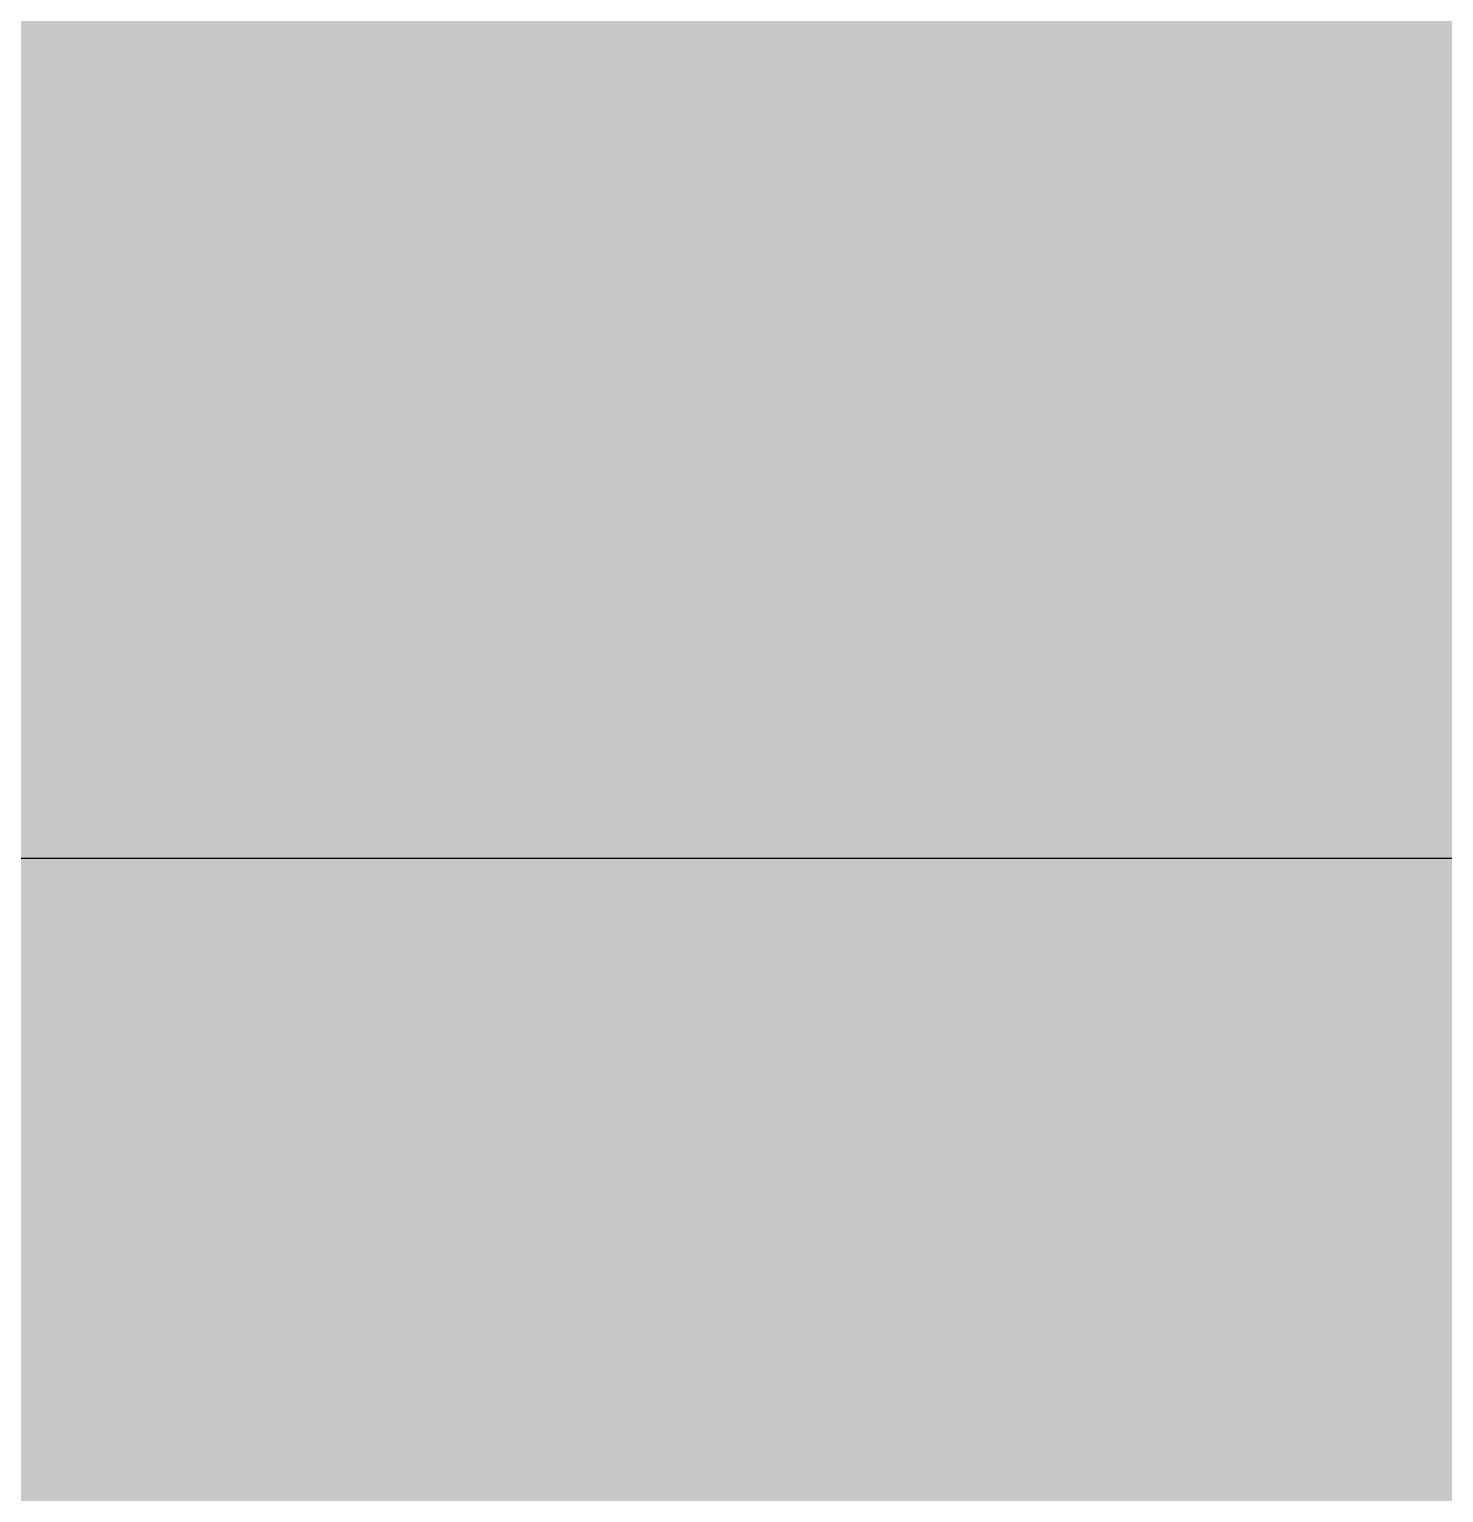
# Model space of a CAD drawing. Header units: millimetres. Extents: x -754 to 578, y -31 to 612.
# Drawn here: x 54.91 to 61.24, y 251.47 to 258.02 of the extents above; entities that cross this region are included whole.
import ezdxf

# ---------------------------------------------------------------- set-up
doc = ezdxf.new("R2010")
doc.units = ezdxf.units.MM
for name, color, linetype in [('Background Fill', 3, 'Continuous'), ('Images', 7, 'Continuous'), ('magpiefill', 3, 'Continuous')]:
    doc.layers.add(name, color=color, linetype=linetype)
picture_1 = doc.add_image_def('image1.jpg', size_in_pixel=(3877, 2482))
picture_2 = doc.add_image_def('image2.png', size_in_pixel=(55, 61))

msp = doc.modelspace()

# ---------------------------------------------------------------- hatches: boundary and pattern name
at = {"layer": 'Background Fill', "true_color": 0x608000}
h = msp.add_hatch(color=66, dxfattribs=at)
h.dxf.hatch_style = 1
edge = h.paths.add_edge_path()
edge.add_arc((376.6532146460902, 276.531508869247), 365.7629443210776, 176.7919901476864, 183.9233746687262)
edge.add_arc((133.8374676579463, 259.2283183268966), 122.3340440395195, 183.6195856983223, 197.1683515683287)
edge.add_arc((24.55923343580579, 255.2968345977195), 33.06552170640433, 256.7034174919814, 268.4011139625683)
edge.add_arc((24.16992790803101, 246.1092003096776), 23.87097146563052, 268.7198628156944, 301.7757663762422)
edge.add_arc((6.285144653563535, 271.3474496466107), 54.77789923509462, 303.7779035900384, 336.8879734464464)
edge.add_arc((52.30048252020208, 252.4870421142255), 5.102959599765063, 254.384903360388, 328.824933411809, ccw=False)
edge.add_arc((7.292441665671056, 271.8288436174069), 49.92334009274214, 330.9302936293311, 352.0400174555955)
edge.add_arc((50.38940195992937, 268.6021330476465), 7.33865160717493, 285.0504608128425, 329.8428390468186, ccw=False)
edge.add_arc((52.12306075032679, 262.0122561988131), 0.5259485409149743, 171.3325297132818, 289.0846071006343, ccw=False)
edge.add_arc((16.64306726326045, 276.2065121965963), 37.7019668665434, 338.0137831002426, 363.9508925965004)
edge.add_arc((47.18092559481738, 280.5249504883629), 7.280765375083003, 297.6993291748943, 346.32952133307856, ccw=False)
edge.add_arc((50.21930293766126, 275.4437634670579), 1.408347699717135, 237.8436587276291, 284.2199327254814, ccw=False)
edge.add_arc((5.031847200155447, 281.9599394829845), 45.10151512056127, 350.1590330487046, 372.4891597315885)
edge.add_arc((41.64524126144794, 293.1920568739727), 7.566770331701877, 300.04355044286524, 348.73077371804266, ccw=False)
edge.add_arc((43.75385213140538, 284.1694602761676), 2.989084643609619, 55.80835803819905, 74.18013113411193)
edge.add_arc((7.950478925571026, 289.2936049017273), 36.68719382040134, 356.4865807875378, 372.1256817894662)
edge.add_line((43.81915139898453, 297.0000000000001), (11.463438900309, 297.0000000000003))
at = {"layer": 'Background Fill', "true_color": 0x010101}
h = msp.add_hatch(color=18, dxfattribs=at)
h.dxf.hatch_style = 1
edge = h.paths.add_edge_path()
edge.add_arc((14.13714228953993, 66.05036821475277), 5.807913626416285, 1.275464197753082, 62.44846320262373)
edge.add_arc((50.2300056646719, 133.5330695052299), 70.72090762997269, 224.7441867399971, 241.8117518982108, ccw=False)
edge.add_line((-8.526512829121202e-14, 83.74960531345087), (-2.842170943040401e-14, 297.0000000000001))
edge.add_line((-2.842170943040401e-14, 297.0000000000001), (56.60530441884882, 297.0000000000001))
edge.add_arc((32.46192734543833, 286.6598327097169), 26.26445727784844, -0.7870689497186163, 23.184566146012514, ccw=False)
edge.add_arc((55.94586765978195, 280.4126890830185), 6.508974787456369, 23.394349586185626, 64.73526677781842, ccw=False)
edge.add_arc((41.39813678510311, 275.6309811846147), 21.80360699868279, -10.658370673932325, 19.745368234292016, ccw=False)
edge.add_arc((56.99477431186929, 265.3853805578483), 8.520516004142252, 6.597388694866822, 46.81746160936768, ccw=False)
edge.add_arc((33.63526983047495, 265.6540479114007), 31.83152293101469, -21.311215793629685, 1.2785719473700965, ccw=False)
edge.add_arc((92.07498770003942, 209.0163113292386), 53.47699986028081, 57.56841699448552, 122.56565088630231, ccw=False)
edge.add_arc((123.4994929736408, 260.7114694069786), 7.110169438287065, 247.28817460529, 292.7118253947006)
edge.add_arc((149.4809779367527, 208.0806199916125), 51.59995031804294, 30.370672416276307, 116.76394834516441, ccw=False)
edge.add_arc((132.1499750118538, 199.586824854514), 70.86157634069299, 19.9064946490883, 29.210952333169587, ccw=False)
edge.add_arc((94.42696192880095, 102.4732001880038), 159.9638247332563, 43.73915488850821, 49.281844762795686, ccw=False)
edge.add_line((210, 213.0683994250644), (210, 197.5844620327144))
edge.add_line((210, 197.5844620327144), (117.4340023759941, 197.5844620327144))
edge.add_line((117.4340023759941, 197.5844620327144), (117.4340023759941, 243.4484232488084))
edge.add_arc((92.06673974743109, 208.9162420660986), 42.84821525457027, 53.69907996296252, 165.6151780016992)
edge.add_line((50.56185860601263, 219.5611653602663), (50.56185860601269, 23.20550962208995))
edge.add_arc((69.46115185486681, 69.06541166220961), 49.60155139141874, 183.33528897361, 247.60298427575128, ccw=False)
at = {"layer": 'magpiefill', "true_color": 0x010101}
h = msp.add_hatch(color=18, dxfattribs=at)
h.dxf.hatch_style = 1
edge = h.paths.add_edge_path()
edge.add_line((34.93095430122935, 258.5752140283353), (33.09279269762033, 258.387297518959))
edge.add_line((33.09279269762033, 258.387297518959), (29.96416467604217, 256.3323769385913))
edge.add_line((29.96416467604217, 256.3323769385913), (23.52813624865416, 251.6864686364415))
edge.add_line((23.52813624865416, 251.6864686364415), (19.77378490578644, 248.1126916499315))
edge.add_line((19.77378490578644, 248.1126916499315), (19.14806158449687, 248.1126916499315))
edge.add_line((19.14806158449687, 248.1126916499315), (18.52233540942484, 248.6487587913459))
edge.add_line((18.52233540942484, 248.6487587913459), (18.43294636352653, 249.006135896559))
edge.add_line((18.43294636352653, 249.006135896559), (16.55577069209244, 247.5766259921118))
edge.add_line((16.55577069209244, 247.5766259921118), (14.05287169936923, 245.7897374988568))
edge.add_line((14.05287169936923, 245.7897374988568), (13.78470456167383, 246.9512153161913))
edge.add_line((13.78470456167383, 246.9512153161913), (13.87409360757215, 247.5766259921118))
edge.add_line((13.87409360757215, 247.5766259921118), (14.94676501213712, 248.738102325852))
edge.add_line((14.94676501213712, 248.738102325852), (15.30432119573084, 249.006135896559))
edge.add_line((15.30432119573084, 249.006135896559), (15.03615405803544, 249.1848244491657))
edge.add_line((15.03615405803544, 249.1848244491657), (13.33775647839843, 248.0233481154255))
edge.add_line((13.33775647839843, 248.0233481154255), (12.89081124890595, 248.3807252206386))
edge.add_line((12.89081124890595, 248.3807252206386), (12.89081124890595, 248.6487587913459))
edge.add_line((12.89081124890595, 248.6487587913459), (12.1756960279356, 248.6487587913459))
edge.add_line((12.1756960279356, 248.6487587913459), (11.9075288902402, 249.006135896559))
edge.add_line((11.9075288902402, 249.006135896559), (14.23164979116632, 250.2569572483999))
edge.add_line((14.23164979116632, 250.2569572483999), (14.67859502065835, 251.0610564769268))
edge.add_line((14.67859502065835, 251.0610564769268), (15.48309928752792, 251.7758121709478))
edge.add_line((15.48309928752792, 251.7758121709478), (13.87409360757215, 251.5077786002405))
edge.add_line((13.87409360757215, 251.5077786002405), (15.12554310393375, 252.5799113994747))
edge.add_line((15.12554310393375, 252.5799113994747), (19.32683967629396, 254.9922105686501))
edge.add_line((19.32683967629396, 254.9922105686501), (23.25996911095876, 257.8512318611392))
edge.add_line((23.25996911095876, 257.8512318611392), (27.72943282101437, 260.4422195829211))
edge.add_line((27.72943282101437, 260.4422195829211), (30.41111275931758, 262.0504180399751))
edge.add_line((30.41111275931758, 262.0504180399751), (30.67927989701298, 263.0332073047032))
edge.add_line((30.67927989701298, 263.0332073047032), (31.66256225567918, 263.6586179806234))
edge.add_line((31.66256225567918, 263.6586179806234), (32.73523366024369, 263.2118958573096))
edge.add_line((32.73523366024369, 263.2118958573096), (33.4503488812145, 263.3012408754103))
edge.add_line((33.4503488812145, 263.3012408754103), (34.9699655152715, 264.5520622272509))
edge.add_line((34.9699655152715, 264.5520622272509), (36.22141786541602, 265.356161455778))
edge.add_line((36.22141786541602, 265.356161455778), (36.31080691131433, 263.569272962523))
edge.add_line((36.31080691131433, 263.569272962523), (35.9532478739377, 262.2291080761761))
edge.add_line((35.9532478739377, 262.2291080761761), (35.59569169034353, 262.0504180399751))
edge.add_line((35.59569169034353, 262.0504180399751), (35.05935456116981, 262.2291080761761))
edge.add_line((35.05935456116981, 262.2291080761761), (34.34424219398193, 261.5143523821553))
edge.add_line((34.34424219398193, 261.5143523821553), (35.44761174261771, 260.5762549132039))
edge.add_line((35.44761174261771, 260.5762549132039), (35.64135792641514, 261.4154010907293))
edge.add_line((35.64135792641514, 261.4154010907293), (36.54550773539836, 261.9317987384375))
edge.add_line((36.54550773539836, 261.9317987384375), (37.90173102198173, 261.9963484444008))
edge.add_line((37.90173102198173, 261.9963484444008), (38.67671575717236, 261.7381496205469))
edge.add_line((38.67671575717236, 261.7381496205469), (38.67671575717236, 261.1572022668754))
edge.add_line((38.67671575717236, 261.1572022668754), (38.03089609577432, 260.8990034430215))
edge.add_line((38.03089609577432, 260.8990034430215), (36.80383502920108, 260.6408046191673))
edge.add_line((36.80383502920108, 260.6408046191673), (35.3830277788295, 259.5434596177879))
edge.add_line((35.3830277788295, 259.5434596177879), (35.3830277788295, 258.7688631462258))
edge.add_line((35.3830277788295, 258.7688631462258), (36.54550773539836, 259.2207110879704))
edge.add_line((36.54550773539836, 259.2207110879704), (39.3871193823577, 260.31805608935))
edge.add_line((39.3871193823577, 260.31805608935), (41.26000296411235, 261.3508513847657))
edge.add_line((41.26000296411235, 261.3508513847657), (43.13288369208362, 262.7063952099993))
edge.add_line((43.13288369208362, 262.7063952099993), (45.58700582523102, 264.5137869769774))
edge.add_line((45.58700582523102, 264.5137869769774), (44.29536364865248, 264.0619390352329))
edge.add_line((44.29536364865248, 264.0619390352329), (43.06830258207879, 263.6100910934883))
edge.add_line((43.06830258207879, 263.6100910934883), (41.77666040550025, 263.9328396233059))
edge.add_line((41.77666040550025, 263.9328396233059), (40.61418044893139, 264.9010852127583))
edge.add_line((40.61418044893139, 264.9010852127583), (39.90377682374606, 266.3211772603611))
edge.add_line((39.90377682374606, 266.3211772603611), (39.64544952994333, 267.9349199094486))
edge.add_line((39.64544952994333, 267.9349199094486), (39.96836078753381, 269.4195631466091))
edge.add_line((39.96836078753381, 269.4195631466091), (41.32458407411718, 270.9042063837696))
edge.add_line((41.32458407411718, 270.9042063837696), (40.61418044893139, 270.6460075599155))
edge.add_line((40.61418044893139, 270.6460075599155), (37.25591136058415, 268.903165498901))
edge.add_line((37.25591136058415, 268.903165498901), (34.34971289605369, 267.2894228498135))
edge.add_line((34.34971289605369, 267.2894228498135), (32.73516231566759, 265.9984287305435))
edge.add_line((32.73516231566759, 265.9984287305435), (31.89559361668921, 264.7719858008313))
edge.add_line((31.89559361668921, 264.7719858008313), (30.99144380770599, 264.0619390352329))
edge.add_line((30.99144380770599, 264.0619390352329), (30.02271288871793, 263.8037402113789))
edge.add_line((30.02271288871793, 263.8037402113789), (29.44147148354227, 264.0619390352329))
edge.add_line((29.44147148354227, 264.0619390352329), (29.11856307973471, 264.4492372710138))
edge.add_line((29.11856307973471, 264.4492372710138), (29.18314418973955, 265.3529316709084))
edge.add_line((29.18314418973955, 265.3529316709084), (29.82896385113759, 266.837574908069))
edge.add_line((29.82896385113759, 266.837574908069), (29.37689037353744, 267.8058204975216))
edge.add_line((29.37689037353744, 267.8058204975216), (29.24772529974439, 266.9666743199959))
edge.add_line((29.24772529974439, 266.9666743199959), (28.66648674835164, 266.579376084215))
edge.add_line((28.66648674835164, 266.579376084215), (27.24567949798052, 265.7402299066896))
edge.add_line((27.24567949798052, 265.7402299066896), (26.79360602038037, 266.0629784365071))
edge.add_line((26.79360602038037, 266.0629784365071), (26.3415296889973, 266.3211772603611))
edge.add_line((26.3415296889973, 266.3211772603611), (25.88945621139715, 266.7730252021056))
edge.add_line((25.88945621139715, 266.7730252021056), (25.69571002759972, 267.4830719677041))
edge.add_line((25.69571002759972, 267.4830719677041), (25.76029113760455, 267.9349199094486))
edge.add_line((25.76029113760455, 267.9349199094486), (25.17905258621136, 268.0640193213756))
edge.add_line((25.17905258621136, 268.0640193213756), (24.85614132862133, 268.3222181452295))
edge.add_line((24.85614132862133, 268.3222181452295), (24.40406499723781, 268.774066086974))
edge.add_line((24.40406499723781, 268.774066086974), (24.01657262964295, 269.2904637346821))
edge.add_line((24.01657262964295, 269.2904637346821), (24.21031881344038, 270.2587093241345))
edge.add_line((24.21031881344038, 270.2587093241345), (24.01657262964295, 270.2587093241345))
edge.add_line((24.01657262964295, 270.2587093241345), (23.43533407824975, 270.4523584420251))
edge.add_line((23.43533407824975, 270.4523584420251), (22.85409552685701, 270.968756089733))
edge.add_line((22.85409552685701, 270.968756089733), (22.53118426926653, 271.6142531493681))
edge.add_line((22.53118426926653, 271.6142531493681), (22.66034934305958, 272.1952005030396))
edge.add_line((22.66034934305958, 272.1952005030396), (22.78951156306925, 272.8406975626744))
edge.add_line((22.78951156306925, 272.8406975626744), (22.46660315926169, 272.905247268638))
edge.add_line((22.46660315926169, 272.905247268638), (21.8207806440812, 273.4861946223095))
edge.add_line((21.8207806440812, 273.4861946223095), (21.43328827648588, 274.2607896102772))
edge.add_line((21.43328827648588, 274.2607896102772), (21.49786938649072, 274.9708363758757))
edge.add_line((21.49786938649072, 274.9708363758757), (22.59576537927137, 275.6808831414742))
edge.add_line((22.59576537927137, 275.6808831414742), (24.08115659343071, 276.4554796130362))
edge.add_line((24.08115659343071, 276.4554796130362), (25.1144686224236, 277.2946257905617))
edge.add_line((25.1144686224236, 277.2946257905617), (26.01861843140682, 278.0692222621237))
edge.add_line((26.01861843140682, 278.0692222621237), (26.14778350519941, 278.1983216740507))
edge.add_line((26.14778350519941, 278.1983216740507), (26.47069476278989, 278.3274210859777))
edge.add_line((26.47069476278989, 278.3274210859777), (26.8581871303852, 278.6501696157952))
edge.add_line((26.8581871303852, 278.6501696157952), (26.92276824039004, 278.9083684396492))
edge.add_line((26.92276824039004, 278.9083684396492), (26.92276824039004, 279.1020175575397))
edge.add_line((26.92276824039004, 279.1020175575397), (26.8581871303852, 279.3602163813937))
edge.add_line((26.8581871303852, 279.3602163813937), (26.66444094658777, 279.5538654992843))
edge.add_line((26.66444094658777, 279.5538654992843), (26.47069476278989, 279.6829649112112))
edge.add_line((26.47069476278989, 279.6829649112112), (26.21236461520425, 279.7475146171748))
edge.add_line((26.21236461520425, 279.7475146171748), (26.40611079900214, 279.8766140291018))
edge.add_line((26.40611079900214, 279.8766140291018), (26.66444094658777, 279.8766140291018))
edge.add_line((26.66444094658777, 279.8766140291018), (26.92276824039004, 279.9411637350652))
edge.add_line((26.92276824039004, 279.9411637350652), (27.37484457177311, 279.9411637350652))
edge.add_line((27.37484457177311, 279.9411637350652), (27.63317186557583, 279.9411637350652))
edge.add_line((27.63317186557583, 279.9411637350652), (27.82691804937326, 280.0057134410288))
edge.add_line((27.82691804937326, 280.0057134410288), (28.02066423317115, 280.1348128529557))
edge.add_line((28.02066423317115, 280.1348128529557), (28.14982930696374, 280.4575613827733))
edge.add_line((28.14982930696374, 280.4575613827733), (28.21441327075149, 280.6512105006636))
edge.add_line((28.21441327075149, 280.6512105006636), (27.95608312316631, 280.9094093245178))
edge.add_line((27.95608312316631, 280.9094093245178), (27.11651442418793, 281.3612572662623))
edge.add_line((27.11651442418793, 281.3612572662623), (28.21441327075149, 281.1030584424082))
edge.add_line((28.21441327075149, 281.1030584424082), (28.79565182214469, 280.9739590304812))
edge.add_line((28.79565182214469, 280.9739590304812), (29.11856307973471, 281.1676081483718))
edge.add_line((29.11856307973471, 281.1676081483718), (29.11856307973471, 281.2967075602987))
edge.add_line((29.11856307973471, 281.2967075602987), (29.11856307973471, 281.6194560901163))
edge.add_line((29.11856307973471, 281.6194560901163), (28.92481404215437, 281.7485555020432))
edge.add_line((28.92481404215437, 281.7485555020432), (28.79565182214469, 282.0713040318608))
edge.add_line((28.79565182214469, 282.0713040318608), (29.3123092635326, 282.0067543258972))
edge.add_line((29.3123092635326, 282.0067543258972), (29.57063655733486, 282.0067543258972))
edge.add_line((29.57063655733486, 282.0067543258972), (29.95812892493018, 282.0067543258972))
edge.add_line((29.95812892493018, 282.0067543258972), (29.95812892493018, 282.1358537378242))
edge.add_line((29.95812892493018, 282.1358537378242), (29.89354781492534, 282.5231519736053))
edge.add_line((29.89354781492534, 282.5231519736053), (29.76438274113275, 282.7813493138649))
edge.add_line((29.76438274113275, 282.7813493138649), (29.69980163112791, 283.1040978436824))
edge.add_line((29.69980163112791, 283.1040978436824), (30.02271288871793, 283.1040978436824))
edge.add_line((30.02271288871793, 283.1040978436824), (30.28104018252066, 283.1686475496458))
edge.add_line((30.28104018252066, 283.1686475496458), (30.41020525631325, 283.3622966675364))
edge.add_line((30.41020525631325, 283.3622966675364), (30.47478636631809, 283.8141446092809))
edge.add_line((30.47478636631809, 283.8141446092809), (30.53936747632292, 283.9432440212079))
edge.add_line((30.53936747632292, 283.9432440212079), (30.79769762390856, 283.9432440212079))
edge.add_line((30.79769762390856, 283.9432440212079), (30.99144380770599, 283.9432440212079))
edge.add_line((30.99144380770599, 283.9432440212079), (31.12060888149904, 284.0723434331348))
edge.add_line((31.12060888149904, 284.0723434331348), (31.31435506529647, 284.0723434331348))
edge.add_line((31.31435506529647, 284.0723434331348), (31.37893617530131, 284.3950919629524))
edge.add_line((31.37893617530131, 284.3950919629524), (31.37893617530131, 284.5241913748794))
edge.add_line((31.37893617530131, 284.5241913748794), (31.05602491771083, 284.6532907868063))
edge.add_line((31.05602491771083, 284.6532907868063), (31.31435506529647, 284.7823901987333))
edge.add_line((31.31435506529647, 284.7823901987333), (31.50810124909435, 284.7823901987333))
edge.add_line((31.50810124909435, 284.7823901987333), (31.76642854289662, 284.7178404927699))
edge.add_line((31.76642854289662, 284.7178404927699), (32.0893398004871, 284.6532907868063))
edge.add_line((32.0893398004871, 284.6532907868063), (32.54141327808725, 284.7178404927699))
edge.add_line((32.54141327808725, 284.7178404927699), (33.18723579326775, 284.8469399046969))
edge.add_line((33.18723579326775, 284.8469399046969), (33.51014705085822, 284.8469399046969))
edge.add_line((33.51014705085822, 284.8469399046969), (33.51014705085822, 284.588741080843))
edge.add_line((33.51014705085822, 284.588741080843), (33.57472816086306, 284.2659925510254))
edge.add_line((33.57472816086306, 284.2659925510254), (34.02680449224613, 284.0723434331348))
edge.add_line((34.02680449224613, 284.0723434331348), (34.60804304363933, 284.2659925510254))
edge.add_line((34.60804304363933, 284.2659925510254), (34.93095430122935, 283.8786943152445))
edge.add_line((34.93095430122935, 283.8786943152445), (35.38348723789773, 283.4286073999767))
edge.add_arc((-76.72916099136648, 217.973307646923), 129.8215781707373, 24.7196834331034, 30.277882808560207, ccw=False)
edge.add_arc((43.29507845068406, 273.9876776487945), 2.717253438401656, 219.4264190677759, 277.5112522925736)
edge.add_arc((46.23167950775348, 268.9269057250914), 3.502217643125006, 76.09792839104102, 137.4828955815185, ccw=False)
edge.add_arc((46.04105670160197, 264.6436707254712), 7.751876948521335, 60.01917854986198, 82.34898294536907, ccw=False)
edge.add_arc((46.14576466513557, 259.940443523685), 12.02382861166447, 55.16074552816218, 71.73216053091483, ccw=False)
edge.add_arc((52.68048217801012, 264.0843435913512), 5.734500677390736, 86.65890143975243, 120.31950619075)
edge.add_arc((54.43622061698812, 261.2481553630661), 9.069487645513666, 120.8490791888012, 144.9821508602809)
edge.add_arc((48.2339431589979, 265.8014647757288), 1.387605128894925, 152.0183299640194, 206.9559763139688)
edge.add_arc((-57.83919877133971, 137.3643548795581), 165.3044430536458, 45.89312228263083, 50.63922831697852, ccw=False)
edge.add_line((57.21252739802526, 256.0600127560174), (57.08262319442724, 255.5413793316452))
edge.add_line((57.08262319442724, 255.5413793316452), (57.27636937822513, 255.2831805077913))
edge.add_line((57.27636937822513, 255.2831805077913), (57.85761078340079, 255.0895313899007))
edge.add_line((57.85761078340079, 255.0895313899007), (57.66386459960336, 254.7022331541198))
edge.add_line((57.66386459960336, 254.7022331541198), (57.92219189340562, 254.3794846243022))
edge.add_line((57.92219189340562, 254.3794846243022), (58.05135696719867, 254.0567360944847))
edge.add_line((58.05135696719867, 254.0567360944847), (57.5992806358156, 253.6694378587038))
edge.add_line((57.5992806358156, 253.6694378587038), (57.53469952581077, 253.2821396229226))
edge.add_line((57.53469952581077, 253.2821396229226), (57.7284457096082, 252.8948413871417))
edge.add_line((57.7284457096082, 252.8948413871417), (57.21178826822029, 252.7011922692511))
edge.add_line((57.21178826822029, 252.7011922692511), (56.69513082683238, 252.8302916811781))
edge.add_line((56.69513082683238, 252.8302916811781), (56.75971193683722, 252.3784437394336))
edge.add_line((56.75971193683722, 252.3784437394336), (56.04931116543435, 252.1847946215432))
edge.add_line((56.04931116543435, 252.1847946215432), (55.72639990784387, 252.3784437394336))
edge.add_line((55.72639990784387, 252.3784437394336), (55.53265372404644, 252.4429934453972))
edge.add_line((55.53265372404644, 252.4429934453972), (55.33890754024901, 252.1847946215432))
edge.add_line((55.33890754024901, 252.1847946215432), (55.01599628265853, 251.9265957976891))
edge.add_line((55.01599628265853, 251.9265957976891), (54.69308502506806, 252.0556952096163))
edge.add_line((54.69308502506806, 252.0556952096163), (53.85351632608968, 251.4747478559448))
edge.add_line((53.85351632608968, 251.4747478559448), (53.85351632608968, 251.7329466797987))
edge.add_line((53.85351632608968, 251.7329466797987), (53.27227777469693, 252.2493443275066))
edge.add_line((53.27227777469693, 252.2493443275066), (53.27227777469693, 252.5075431513608))
edge.add_line((53.27227777469693, 252.5075431513608), (53.14311270090388, 252.3784437394336))
edge.add_line((53.14311270090388, 252.3784437394336), (52.75562033330903, 251.7974963857621))
edge.add_line((52.75562033330903, 251.7974963857621), (52.75562033330903, 251.4101981499812))
edge.add_line((52.75562033330903, 251.4101981499812), (52.75562033330903, 250.5710519724557))
edge.add_line((52.75562033330903, 250.5710519724557), (52.30354685570887, 250.5710519724557))
edge.add_line((52.30354685570887, 250.5710519724557), (52.10980067191099, 250.7647010903461))
edge.add_line((52.10980067191099, 250.7647010903461), (52.04521670812323, 250.8938005022731))
edge.add_line((52.04521670812323, 250.8938005022731), (51.39939704672565, 251.0874496201636))
edge.add_line((51.39939704672565, 251.0874496201636), (51.07648578913518, 251.2810987380542))
edge.add_line((51.07648578913518, 251.2810987380542), (50.94732071534213, 251.1519993261272))
edge.add_line((50.94732071534213, 251.1519993261272), (50.94732071534213, 250.8292507963097))
edge.add_line((50.94732071534213, 250.8292507963097), (50.55982834774727, 250.3128531486016))
edge.add_line((50.55982834774727, 250.3128531486016), (50.30150105394455, 250.5065022664921))
edge.add_line((50.30150105394455, 250.5065022664921), (50.30150105394455, 250.7001513843827))
edge.add_line((50.30150105394455, 250.7001513843827), (49.526513464971, 250.5065022664921))
edge.add_line((49.526513464971, 250.5065022664921), (49.13902109737569, 250.0546543247476))
edge.add_line((49.13902109737569, 250.0546543247476), (48.29945525218068, 249.7319057949301))
edge.add_line((48.29945525218068, 249.7319057949301), (47.91196288458536, 249.9255549128206))
edge.add_line((47.91196288458536, 249.9255549128206), (47.71821384700456, 250.2483034426382))
edge.add_line((47.71821384700456, 250.2483034426382), (47.39530544319746, 250.2483034426382))
edge.add_line((47.39530544319746, 250.2483034426382), (46.68490181801167, 249.6673560889667))
edge.add_line((46.68490181801167, 249.6673560889667), (46.03907930283071, 249.0218590293316))
edge.add_line((46.03907930283071, 249.0218590293316), (45.39325964143313, 248.2472625577695))
edge.add_line((45.39325964143313, 248.2472625577695), (44.87660220004523, 247.6017654981347))
edge.add_line((44.87660220004523, 247.6017654981347), (44.42452586866216, 247.1499190399845))
edge.add_line((44.42452586866216, 247.1499190399845), (43.77870620726412, 246.956269922094))
edge.add_line((43.77870620726412, 246.956269922094), (43.19746480208846, 247.0853693340209))
edge.add_line((43.19746480208846, 247.0853693340209), (42.80997243449315, 247.4726660862077))
edge.add_line((42.80997243449315, 247.4726660862077), (42.42248006689783, 247.8599643219886))
edge.add_line((42.42248006689783, 247.8599643219886), (42.2287338831004, 248.4409116756601))
edge.add_line((42.2287338831004, 248.4409116756601), (41.90582262550993, 248.8927596174046))
edge.add_line((41.90582262550993, 248.8927596174046), (41.58291136791945, 248.9573093233682))
edge.add_line((41.58291136791945, 248.9573093233682), (41.19541900032414, 249.0864087352952))
edge.add_line((41.19541900032414, 249.0864087352952), (40.87251059651703, 249.0864087352952))
edge.add_line((40.87251059651703, 249.0864087352952), (40.29126919134092, 249.9901046187842))
edge.add_line((40.29126919134092, 249.9901046187842), (39.71003063994817, 250.7647010903461))
edge.add_line((39.71003063994817, 250.7647010903461), (39.45170334614591, 250.7647010903461))
edge.add_line((39.45170334614591, 250.7647010903461), (38.93504590475754, 251.0228999142003))
edge.add_line((38.93504590475754, 251.0228999142003), (38.03089609577432, 251.8620460917257))
edge.add_line((38.03089609577432, 251.8620460917257), (37.77256594818914, 252.2493443275066))
edge.add_line((37.77256594818914, 252.2493443275066), (37.64340372817946, 252.5075431513608))
edge.add_line((37.64340372817946, 252.5075431513608), (37.57881976439126, 252.8948413871417))
edge.add_line((37.57881976439126, 252.8948413871417), (37.32049247058899, 252.8948413871417))
edge.add_line((37.32049247058899, 252.8948413871417), (36.73925391919579, 253.0884905050323))
edge.add_line((36.73925391919579, 253.0884905050323), (36.67466995540804, 253.2175899169592))
edge.add_line((36.67466995540804, 253.2175899169592), (36.41634266160577, 253.6048881527402))
edge.add_line((36.41634266160577, 253.6048881527402), (36.35176155160093, 253.7339875646671))
edge.add_line((36.35176155160093, 253.7339875646671), (36.02885029401045, 254.4440343302656))
edge.add_line((36.02885029401045, 254.4440343302656), (35.64135792641514, 254.7022331541198))
edge.add_line((35.64135792641514, 254.7022331541198), (35.44761174261771, 254.8958822720101))
edge.add_line((35.44761174261771, 254.8958822720101), (35.18928159503207, 255.2831805077913))
edge.add_line((35.18928159503207, 255.2831805077913), (35.06011652123948, 255.7995781554991))
edge.add_line((35.06011652123948, 255.7995781554991), (35.06011652123948, 256.1223252017223))
edge.add_line((35.06011652123948, 256.1223252017223), (35.51219285262255, 256.7678222613574))
edge.add_line((35.51219285262255, 256.7678222613574), (35.31844666882466, 256.7032725553938))
edge.add_line((35.31844666882466, 256.7032725553938), (34.86637033744159, 257.2196702031019))
edge.add_line((34.86637033744159, 257.2196702031019), (34.80178922743676, 257.6715181448465))
edge.add_line((34.80178922743676, 257.6715181448465), (35.31844666882466, 258.4461146164083))
edge.add_line((35.31844666882466, 258.4461146164083), (34.93095430122935, 258.5752140283353))
at = {"layer": 'magpiefill'}
h = msp.add_hatch(color=253, dxfattribs=at)
h.dxf.hatch_style = 1
h.paths.add_polyline_path([(64.81253561213182, 247.4749307977264), (64.41232782073355, 247.815666752625), (64.00784820860746, 248.1647798981572), (63.60585597417953, 248.5178924624061), (63.38286459729869, 248.7181663183523), (63.39602907836802, 248.4957804831046), (63.3442792648745, 248.3722779966969), (63.23719762216707, 248.3332855917125), (63.08436661559467, 248.3644300007348), (62.8953687105062, 248.4513379563471), (62.6797863722506, 248.579636191133), (62.44720206617681, 248.7349514376756), (62.20719825763369, 248.9029104285588), (61.96791354226367, 249.0718417049018), (61.73171103688254, 249.2408810419714), (61.49950998859961, 249.4118660235701), (61.27222964452413, 249.5866342335009), (61.05078925176535, 249.7670232555665), (60.8361080574326, 249.9548706735697), (60.62910530863506, 250.1520140713134), (60.43070025248205, 250.3602910326003), (60.24151473171555, 250.5807689791734), (60.06098097160827, 250.8114346845355), (59.88823379306565, 251.0495047601295), (59.72240801699314, 251.2921958173985), (59.56263846429616, 251.5367244677855), (59.4080599558802, 251.7803073227331), (59.2578073126505, 252.0201609936847), (59.11101535551265, 252.2535020920833), (58.97053115603869, 252.4753170179476), (58.85405078846603, 252.671671325603), (58.78298257769887, 252.8264003579504), (58.77873484864136, 252.923339457891), (58.86271592619762, 252.9463239683261), (59.05633413527177, 252.8791892321568), (59.38099780076791, 252.7057705922842), (59.85811524759001, 252.4099033916097), (59.75798118593912, 252.5293221331463), (59.41768726962266, 252.9362501268931), (59.07665079958041, 253.3405101672961), (58.73570572139664, 253.7364568412645), (58.39568598065512, 254.1184447357076), (58.0574255229397, 254.4808284375349), (57.7217582938341, 254.8179625336561), (57.66386459960336, 254.7022331541198), (57.92219189340562, 254.3794846243022), (58.05135696719867, 254.0567360944847), (57.72864393112661, 253.7802646650873), (57.91118199010529, 253.5141631503902), (58.10536771549026, 253.2287295880781), (58.30839388148114, 252.9277448667777), (58.51745326227737, 252.6149898751156), (58.72973863207902, 252.2942455017184), (58.94244276508527, 251.9692926352131), (59.152758435496, 251.6439121642263), (59.35787841751069, 251.3218849773848), (59.55574724393985, 251.0062672321892), (59.74731648203709, 250.697216161636), (59.93428945766642, 250.394164267597), (59.95146225386299, 250.366399327224), (60.58361709810967, 249.7466726547875), (61.14355558880752, 249.1957887792674), (61.63989489244192, 248.708082317009), (62.08125217549794, 248.2778878843584), (62.47624460446062, 247.8995400976615), (62.8334893458151, 247.567373573264), (63.16160356604648, 247.2757229275117), (63.46920443163985, 247.0189227767506), (63.76354951915278, 246.7916169210621), (64.04645804543262, 246.589685895471), (64.31838963739914, 246.4093194187371), (64.57980392197216, 246.246707209621), (64.83116052607149, 246.0980389868827), (65.07291907661694, 245.9595044692824), (65.30553920052814, 245.8272933755806), (65.52948052472509, 245.6975954245372), (65.74499088758259, 245.5675956922624), (65.95147097329607, 245.4384606842654), (66.14810967751585, 245.3123522634053), (66.33409589589253, 245.191432292541), (66.50861852407652, 245.0778626345319), (66.67086645771822, 244.9738051522367), (66.82002859246812, 244.8814217085147), (66.95529382397672, 244.8028741662249), (67.07615746359751, 244.7397659071119), (67.18334048549644, 244.691466388463), (67.27787027954248, 244.6567865864507), (67.36077423560464, 244.6345374772478), (67.43307974355189, 244.623530037027), (67.49581419325325, 244.6225752419612), (67.55000497457773, 244.6304840682229), (67.59667947739429, 244.6460674919849), (67.63640546913904, 244.6684157293562), (67.66791222751638, 244.6977359561903), (67.68946940779783, 244.7345145882772), (67.6993466652549, 244.7792380414066), (67.69581365515907, 244.8323927313686), (67.67714003278186, 244.8944650739528), (67.64159545339479, 244.9659414849492), (67.58744957226934, 245.0473083801476), (67.51289093199863, 245.1393854633361), (67.41578362446218, 245.2443255902946), (67.29391062886116, 245.3646149048017), (67.14505492439667, 245.5027395506358), (66.96699949026994, 245.6611856715751), (66.75752730568198, 245.8424394113979), (66.51442134983397, 246.0489869138826), (66.23546460192708, 246.2833143228076), (65.91993607769994, 246.5467637960019), (65.57309893904102, 246.8361015474978), (65.20171238437631, 247.1469498053783)])
h = msp.add_hatch(color=255, dxfattribs=at)
h.dxf.hatch_style = 1
h.paths.add_polyline_path([(60.67028525279567, 249.2305984939865), (60.48466406839303, 249.5153286632655), (60.30125992498022, 249.8037880165407), (60.11836949669285, 250.0965440519413), (59.93428945766655, 250.3941642675967), (59.74731648203704, 250.6972161616363), (59.55574724393985, 251.0062672321892), (59.35787841751069, 251.3218849773848), (59.15275843549597, 251.6439121642263), (58.94244276508525, 251.9692926352132), (58.72973863207893, 252.2942455017185), (58.51745326227739, 252.6149898751156), (58.30839388148105, 252.9277448667778), (58.10536771549022, 253.2287295880782), (57.91118199010523, 253.5141631503903), (57.72864393112661, 253.7802646650873), (57.5992806358156, 253.6694378587038), (57.53469952581077, 253.2821396229226), (57.7284457096082, 252.8948413871417), (57.68517079546322, 252.8786214543978), (57.7593788538027, 252.560258263828), (57.84531839919183, 252.2674212964862), (57.94044833206428, 251.9970816262862), (58.04222755285363, 251.7462103271412), (58.14811496199357, 251.5117784729646), (58.25556945991771, 251.29075713767), (58.36204994705966, 251.0801173951709), (58.46501532385309, 250.8768303193805), (58.56235701697923, 250.6784618812935), (58.6536965581097, 250.4849576402284), (58.73908800516372, 250.296858052585), (58.81858541606053, 250.1147035747628), (58.89224284871935, 249.9390346631615), (58.9601143610594, 249.770391774181), (59.02225401099992, 249.6093153642207), (59.07871585646012, 249.4563458896803), (59.12989642762267, 249.3118796859361), (59.17756214372389, 249.1757366042704), (59.22382189626357, 249.0475923749419), (59.27078457674149, 248.9271227282097), (59.32055907665739, 248.8140033943324), (59.37525428751105, 248.707910103569), (59.43697910080225, 248.6085185861783), (59.50784240803075, 248.515504572419), (59.58946643247801, 248.4282105039311), (59.68152672455216, 248.3446456678778), (59.78321216644301, 248.2624860628035), (59.8937116403404, 248.1794076872526), (60.0122140284342, 248.0930865397694), (60.13790821291404, 248.0011986188979), (60.26998307596993, 247.9014199231829), (60.40762749979164, 247.7914264511684), (60.54990419889423, 247.6696598596089), (60.69537121709386, 247.5376244380991), (60.84246043053194, 247.3975901344436), (60.9896037153499, 247.2518268964473), (61.13523294768912, 247.1026046719148), (61.27778000369103, 246.9521934086508), (61.41567675949703, 246.8028630544601), (61.54735509124856, 246.6568835571475), (61.6720669868463, 246.5156961536509), (61.7923448812282, 246.3774272374415), (61.91154132109162, 246.2393744911231), (62.03300885313375, 246.0988355973005), (62.16010002405183, 245.9531082385778), (62.29616738054318, 245.7994900975593), (62.44456346930505, 245.6352788568493), (62.60864083703474, 245.457772199052), (62.78949897045689, 245.2666188266695), (62.97922511640618, 245.0708715217936), (63.16765346174459, 244.8819340864142), (63.34461819333421, 244.711210322521), (63.49995349803703, 244.5701040321038), (63.62349356271513, 244.470019017152), (63.70507257423051, 244.4223590796556), (63.73452471944525, 244.438528021604), (63.70621096503176, 244.5254891036282), (63.63259939690388, 244.6724434209225), (63.53068488078588, 244.8641515273223), (63.41746228240204, 245.0853739766631), (63.30992646747656, 245.3208713227802), (63.22507230173368, 245.5554041195091), (63.17989465089768, 245.7737329206852), (63.19165532310201, 245.9649587013122), (63.05024109193899, 246.136019466582), (62.80933422732107, 246.4278343361472), (62.57172581109918, 246.716838807097), (62.3390019954122, 247.0019159209289), (62.11152327856026, 247.2835340743068), (61.88934374538385, 247.5625580026868), (61.6725174807235, 247.8398524415247), (61.46109856941969, 248.1162821262765), (61.25514109631291, 248.3927117923981), (61.05469914624366, 248.6700061753454), (60.85982680405247, 248.9490300105744)])
h = msp.add_hatch(color=255, dxfattribs=at)
h.dxf.hatch_style = 1
h.paths.add_polyline_path([(61.09937269055867, 250.9771409338974), (60.76660819273425, 251.3476473186658), (60.43300557506132, 251.7300439379811), (60.09669860294686, 252.1253715991451), (59.85811524759001, 252.4099033916097), (59.38099780076791, 252.7057705922842), (59.05633413527177, 252.8791892321568), (58.86271592619762, 252.9463239683261), (58.77873484864136, 252.923339457891), (58.78298257769887, 252.8264003579504), (58.85405078846603, 252.671671325603), (58.97053115603869, 252.4753170179476), (59.11101535551272, 252.2535020920832), (59.2578073126506, 252.0201609936846), (59.40805995588015, 251.7803073227331), (59.56263846429617, 251.5367244677854), (59.72240801699314, 251.2921958173985), (59.88823379306567, 251.0495047601295), (60.06098097160827, 250.8114346845355), (60.24151473171555, 250.5807689791734), (60.43070025248205, 250.3602910326003), (60.62910530863506, 250.1520140713134), (60.83610805743258, 249.9548706735697), (61.05078925176535, 249.7670232555665), (61.27222964452413, 249.5866342335009), (61.49950998859963, 249.4118660235701), (61.73171103688256, 249.2408810419714), (61.96791354226367, 249.0718417049018), (62.20719825763369, 248.9029104285588), (62.44720206617681, 248.7349514376756), (62.6797863722506, 248.579636191133), (62.8953687105062, 248.4513379563471), (63.08436661559467, 248.3644300007348), (63.23719762216707, 248.3332855917125), (63.3442792648745, 248.3722779966969), (63.39602907836802, 248.4957804831046), (63.38286459729869, 248.7181663183523), (63.21311031587575, 248.8706266734544), (62.83484285394641, 249.219730729935), (62.47017489593885, 249.5664567126788), (62.11670017122468, 249.9131826730663), (61.77201240917552, 250.2622866624782), (61.43370533916297, 250.616146732295)])
h = msp.add_hatch(color=253, dxfattribs=at)
h.dxf.hatch_style = 1
h.paths.add_polyline_path([(64.67006030917865, 244.1418582930922), (64.45896602245496, 244.4108565267589), (64.23801234502673, 244.6877545448322), (64.00900172240416, 244.9709219480571), (63.77382672018571, 245.258845439139), (63.53437990396971, 245.5500117207834), (63.29255383935471, 245.8429074956958), (63.19165532310201, 245.9649587013122), (63.17989465089768, 245.7737329206852), (63.22507230173368, 245.5554041195091), (63.30992646747656, 245.3208713227802), (63.41746228240204, 245.0853739766631), (63.5306848807859, 244.8641515273223), (63.63259939690388, 244.6724434209225), (63.70621096503176, 244.5254891036282), (63.73452471944525, 244.438528021604), (63.70507257423051, 244.4223590796556), (63.62349356271513, 244.470019017152), (63.49995349803703, 244.5701040321038), (63.34461819333421, 244.711210322521), (63.16765346174461, 244.8819340864142), (62.97922511640618, 245.0708715217936), (62.78949897045689, 245.2666188266695), (62.60864083703473, 245.457772199052), (62.44456346930505, 245.6352788568493), (62.29616738054317, 245.7994900975593), (62.16010002405184, 245.9531082385778), (62.03300885313369, 246.0988355973006), (61.91154132109162, 246.2393744911231), (61.79234488122829, 246.3774272374413), (61.6720669868463, 246.5156961536509), (61.54735509124852, 246.6568835571476), (61.41567675949705, 246.8028630544601), (61.27778000369103, 246.9521934086508), (61.13523294768912, 247.1026046719148), (60.9896037153499, 247.2518268964473), (60.84246043053196, 247.3975901344436), (60.69537121709386, 247.5376244380991), (60.54990419889424, 247.6696598596089), (60.40762749979163, 247.7914264511684), (60.26998307596995, 247.9014199231829), (60.13790821291404, 248.0011986188979), (60.01221402843434, 248.0930865397692), (59.89371164034041, 248.1794076872526), (59.78321216644301, 248.2624860628035), (59.68152672455216, 248.3446456678778), (59.58946643247801, 248.4282105039311), (59.50784240803075, 248.515504572419), (59.43697910080225, 248.6085185861783), (59.37525428751105, 248.707910103569), (59.32055907665739, 248.8140033943324), (59.27078457674149, 248.9271227282097), (59.22382189626357, 249.0475923749419), (59.17756214372389, 249.1757366042704), (59.12989642762263, 249.3118796859361), (59.07871585646009, 249.4563458896803), (59.02225401099993, 249.6093153642207), (58.96011436105942, 249.770391774181), (58.89224284871935, 249.9390346631615), (58.81858541606056, 250.1147035747628), (58.73908800516372, 250.296858052585), (58.65369655810969, 250.4849576402285), (58.56235701697926, 250.6784618812935), (58.46501532385307, 250.8768303193806), (58.36204994705966, 251.0801173951709), (58.25556945991768, 251.29075713767), (58.14811496199357, 251.5117784729646), (58.04222755285363, 251.7462103271412), (57.94044833206428, 251.9970816262862), (57.84531839919183, 252.2674212964862), (57.7593788538027, 252.5602582638279), (57.68517079546322, 252.8786214543978), (57.2117882682202, 252.7011922692511), (57.57660069908746, 252.0218363729364), (57.9132037106058, 251.3654773977485), (58.22479294491153, 250.7315169438009), (58.51456404414076, 250.1193566112069), (58.78571265042974, 249.5283980000798), (59.0414344059147, 248.9580427105328), (59.28492495273177, 248.4076923426793), (59.36873688943588, 248.2178928683234), (59.72986175160334, 247.926691994844), (60.03542437065222, 247.6464510344256), (60.29265152285105, 247.3775499547492), (60.50876998446836, 247.120368723496), (60.69100653177267, 246.875287308347), (60.84658794103251, 246.6426856769832), (60.9827409885164, 246.4229437970857), (61.10669245049287, 246.2164416363354), (61.22477556609644, 246.0232120909912), (61.33974942592575, 245.8418997716218), (61.4534795834453, 245.6708022173737), (61.56783159211972, 245.5082169673933), (61.68467100541359, 245.3524415608271), (61.80586337679149, 245.2017735368216), (61.93327425971803, 245.0545104345231), (62.06876920765778, 244.9089497930782), (62.21370457555453, 244.7637089259081), (62.36739992426891, 244.6186842435336), (62.5286656161407, 244.47409193075), (62.69631201350977, 244.3301481723529), (62.86914947871591, 244.1870691531378), (63.04598837409897, 244.0450710579002), (63.22563906199875, 243.9043700714354), (63.40691190475508, 243.7651823785391), (63.58860825729796, 243.6278322576465), (63.7694934449185, 243.4930763617519), (63.94832378549785, 243.3617794374892), (64.12385559691721, 243.2348062314926), (64.29484519705788, 243.1130214903961), (64.46004890380104, 242.9972899608337), (64.61822303502795, 242.8884763894395), (64.76812390861984, 242.7874455228475), (64.90874215962266, 242.6948639364329), (65.0400056917416, 242.6106055205353), (65.16207672584657, 242.5343459942354), (65.27511748280745, 242.4657610766139), (65.37929018349415, 242.4045264867515), (65.47475704877661, 242.3503179437291), (65.56168029952474, 242.3028111666272), (65.6402221566084, 242.2616818745267), (65.71055385279418, 242.2266688404069), (65.77288266843522, 242.197763052842), (65.82742489578126, 242.1750185543048), (65.87439682708211, 242.1584893872682), (65.91401475458751, 242.148229594205), (65.94649497054725, 242.144293217588), (65.9720537672111, 242.14673429989), (65.99090743682882, 242.1556068835839), (66.00293881801373, 242.1713523459605), (66.0066969348333, 242.1959614035825), (66.00039735771851, 242.2318121078303), (65.9822556571004, 242.2812825100847), (65.95048740340992, 242.3467506617262), (65.90330816707814, 242.4305946141353), (65.838933518536, 242.5351924186927), (65.75557902821454, 242.662922126779), (65.6519829789845, 242.8153961297017), (65.52897450347558, 242.9911641784759), (65.38790544675724, 243.1880103640437), (65.23012765389892, 243.4037187773471), (65.05699296997008, 243.6360735093284), (64.86985324004017, 243.8828586509293)])
h = msp.add_hatch(color=255, dxfattribs=at)
h.dxf.hatch_style = 1
h.paths.add_polyline_path([(59.28492495273177, 248.4076923426793), (59.04143440591467, 248.9580427105328), (58.78571265042972, 249.5283980000798), (58.51456404414074, 250.1193566112069), (58.2247929449115, 250.731516943801), (57.91320371060581, 251.3654773977485), (57.57660069908746, 252.0218363729364), (57.21178826822018, 252.7011922692511), (56.69513082683238, 252.8302916811781), (56.75971193683722, 252.3784437394336), (56.43273980587159, 252.2893139590545), (56.57026213405925, 251.848085468152), (56.73544189131808, 251.2982967333499), (56.92281395618164, 250.657957940614), (57.12691320718358, 249.9450792759098), (57.34227452285748, 249.177670925203), (57.56343278173694, 248.3737430744591), (57.78492286235556, 247.5513059096438), (57.81922913902585, 247.4208182954786), (58.06796486817299, 247.0619902941503), (58.2842469600579, 246.7631265733137), (58.47237174825489, 246.5147342902723), (58.63663556633833, 246.3073206023291), (58.78133474788262, 246.1313926667874), (58.91076562646212, 245.9774576409505), (59.02922453565122, 245.8360226821217), (59.14100780902432, 245.6975949476042), (59.24979936810178, 245.5544979381402), (59.35683348618794, 245.4063205282286), (59.46273202453315, 245.2544679358072), (59.56811684438779, 245.1003453788138), (59.67360980700205, 244.9453580751866), (59.77983277362645, 244.7909112428631), (59.88740760551127, 244.6384100997812), (59.99695616390682, 244.4892598638789), (60.10872179021344, 244.3449603311475), (60.2214337464315, 244.2073896097924), (60.33344277471134, 244.0785203860724), (60.44309961720329, 243.9603253462464), (60.54875501605768, 243.8547771765732), (60.64875971342488, 243.7638485633118), (60.74146445145523, 243.6895121927209), (60.82521997229905, 243.6337407510593), (60.89840235645978, 243.5997043483276), (60.95948903785312, 243.5953627894925), (61.00698278874786, 243.6298733032623), (61.0393863814128, 243.7123931183452), (61.0552025881167, 243.8520794634497), (61.05293418112836, 244.0580895672841), (61.03108393271657, 244.3395806585565), (60.98815461515011, 244.7057099659754), (60.79930223316043, 245.0934644028271), (60.60082954964416, 245.5085907468808), (60.39638172963113, 245.9434710492802), (60.1859858155417, 246.3979161427401), (59.96966884979607, 246.8717368599757), (59.74745787481449, 247.3647440337016), (59.51937993301719, 247.8767484966327)])
h = msp.add_hatch(color=255, dxfattribs=at)
h.dxf.hatch_style = 1
h.paths.add_polyline_path([(57.47444219082925, 247.7684517485716), (57.33063806338467, 248.2753514132794), (57.17150048863645, 248.8340704239241), (56.99779822816815, 249.4392795940323), (56.81030004356316, 250.0856497371304), (56.609774696405, 250.7678516667449), (56.39699094827711, 251.480556196402), (56.17271756076293, 252.2184341396285), (56.04931116543435, 252.1847946215432), (55.72639990784387, 252.3784437394336), (55.53265372404644, 252.4429934453972), (55.3555811243827, 252.2070149292074), (55.39624715372628, 252.0059750660124), (55.44161212665, 251.8107421621374), (55.49026318437998, 251.6187262815426), (55.5407874681423, 251.4273374881879), (55.59177211916311, 251.2339858460335), (55.6418042786685, 251.0360814190394), (55.68947108788458, 250.8310342711656), (55.73335968803747, 250.616254466372), (55.77241886897721, 250.3901016692279), (55.80704401504954, 250.1547339467374), (55.83799215922417, 249.9132589665139), (55.86602033447076, 249.6687843961708), (55.89188557375898, 249.4244179033211), (55.91634491005851, 249.1832671555784), (55.94015537633905, 248.948439820556), (55.96407400557027, 248.7230435658669), (55.98865054700354, 248.509298798209), (56.01360561501713, 248.3058768806181), (56.03845254027098, 248.1105619152145), (56.06270465342507, 247.9211380041181), (56.08587528513934, 247.7353892494492), (56.10747776607371, 247.551099753328), (56.12702542688822, 247.3660536178747), (56.14403159824278, 247.1780349452094), (56.15832504288394, 246.9855934937993), (56.17099625190474, 246.7903416475001), (56.18345114848483, 246.594657446514), (56.19709565580382, 246.4009189310435), (56.21333569704137, 246.2115041412911), (56.23357719537708, 246.0287911174594), (56.25922607399062, 245.8551578997507), (56.29168825606158, 245.6929825283676), (56.33209929440969, 245.5438863942443), (56.38051326041477, 245.4064642912421), (56.43671385509677, 245.2785543639538), (56.50048477947558, 245.1579947569727), (56.5716097345711, 245.0426236148916), (56.64987242140322, 244.9302790823037), (56.73505654099191, 244.8187993038019), (56.826945794357, 244.7060224239792), (56.92511659992192, 244.5903180429595), (57.02831624572364, 244.4721815829906), (57.13508473720279, 244.3526399218509), (57.24396207979973, 244.2327199373194), (57.3534882789551, 244.113448507174), (57.4622033401092, 243.995852509194), (57.56864726870268, 243.8809588211575), (57.67136007017621, 243.769794320843), (57.76906199912015, 243.6635300110894), (57.86119430672528, 243.5639133949755), (57.94737849333274, 243.4728361006395), (58.02723605928344, 243.3921897562204), (58.10038850491834, 243.3238659898566), (58.16645733057838, 243.2697564296871), (58.22506403660454, 243.2317527038502), (58.27583012333776, 243.2117464404848), (58.318485232757, 243.2112869738946), (58.35319157339323, 243.2305544630439), (58.3802194954155, 243.2693867730622), (58.39983934899278, 243.3276217690788), (58.41232148429407, 243.4050973162231), (58.41793625148837, 243.5016512796247), (58.41695400074467, 243.6171215244129), (58.40964508223199, 243.7513459157171), (58.39631590043622, 243.9036758985298), (58.37741707711081, 244.0715172372961), (58.35343528832614, 244.2517892763238), (58.32485721015256, 244.4414113599211), (58.29216951866046, 244.637302832396), (58.25585888992016, 244.8363830380563), (58.21641200000208, 245.0355713212103), (58.17431552497654, 245.2317870261659), (58.12966861028899, 245.4238906680292), (58.08102027888519, 245.618507445099), (58.02653202308593, 245.824203726472), (57.96436533521208, 246.0495458812451), (57.89268170758442, 246.3031002785152), (57.80964263252375, 246.5934332873788), (57.71340960235096, 246.9291112769329), (57.60214410938681, 247.3187006162744)])
h = msp.add_hatch(color=253, dxfattribs=at)
h.dxf.hatch_style = 1
h.paths.add_polyline_path([(59.04630561225807, 242.4080037799393), (58.90780064540961, 243.01616607086), (58.75369545282062, 243.678996349037), (58.58499039540048, 244.3890632285912), (58.40268583405857, 245.138935323643), (58.20778212970428, 245.9211812483132), (58.00127964324699, 246.7283696167225), (57.78492286235556, 247.5513059096438), (57.56343278173694, 248.3737430744591), (57.34227452285748, 249.177670925203), (57.12691320718358, 249.9450792759098), (56.92281395618164, 250.657957940614), (56.73544189131806, 251.29829673335), (56.57026213405926, 251.8480854681519), (56.43273980587159, 252.2893139590545), (56.17271756076293, 252.2184341396285), (56.39699094827714, 251.4805561964019), (56.609774696405, 250.7678516667448), (56.81030004356316, 250.0856497371304), (56.99779822816814, 249.4392795940324), (57.17150048863644, 248.8340704239242), (57.33063806338463, 248.2753514132795), (57.47444219082925, 247.7684517485716), (57.60214410938683, 247.3187006162744), (57.71340960235096, 246.929111276933), (57.80964263252375, 246.5934332873788), (57.89268170758442, 246.3031002785151), (57.96436533521207, 246.0495458812451), (58.02653202308593, 245.824203726472), (58.08102027888519, 245.618507445099), (58.12966861028899, 245.4238906680292), (58.17431552497654, 245.2317870261659), (58.21641200000208, 245.0355713212103), (58.25585888992016, 244.8363830380563), (58.29216951866046, 244.637302832396), (58.32485721015256, 244.4414113599211), (58.35343528832614, 244.2517892763238), (58.37741707711081, 244.0715172372961), (58.39631590043622, 243.9036758985298), (58.40964508223199, 243.7513459157171), (58.41695400074467, 243.6171215244129), (58.41793625148837, 243.5016512796247), (58.41232148429407, 243.4050973162231), (58.39983934899278, 243.3276217690788), (58.3802194954155, 243.2693867730622), (58.35319157339323, 243.2305544630439), (58.318485232757, 243.2112869738946), (58.27583012333776, 243.2117464404848), (58.22506403660454, 243.2317527038502), (58.16645733057838, 243.2697564296871), (58.10038850491834, 243.3238659898566), (58.02723605928344, 243.3921897562204), (57.94737849333274, 243.4728361006395), (57.86119430672525, 243.5639133949755), (57.76906199912008, 243.6635300110895), (57.67136007017615, 243.7697943208431), (57.56864726870279, 243.8809588211573), (57.46220334010931, 243.9958525091939), (57.35348827895504, 244.113448507174), (57.24396207979976, 244.2327199373193), (57.13508473720279, 244.352639921851), (57.02831624572366, 244.4721815829906), (56.92511659992192, 244.5903180429595), (56.826945794357, 244.7060224239792), (56.73505654099191, 244.8187993038019), (56.64987242140322, 244.9302790823037), (56.5716097345711, 245.0426236148916), (56.50048477947558, 245.1579947569727), (56.43671385509677, 245.2785543639538), (56.38051326041477, 245.4064642912421), (56.33209929440969, 245.5438863942443), (56.29168825606158, 245.6929825283676), (56.25922607399062, 245.8551578997507), (56.23357719537708, 246.0287911174594), (56.21333569704137, 246.2115041412911), (56.19709565580382, 246.4009189310435), (56.18345114848483, 246.5946574465139), (56.17099625190474, 246.7903416475), (56.15832504288394, 246.9855934937993), (56.14403159824278, 247.1780349452094), (56.12702542688822, 247.3660536178747), (56.10747776607371, 247.551099753328), (56.08587528513934, 247.7353892494492), (56.06270465342507, 247.921138004118), (56.03845254027098, 248.1105619152145), (56.01360561501716, 248.3058768806181), (55.98865054700354, 248.509298798209), (55.96407400557027, 248.7230435658669), (55.94015537633905, 248.948439820556), (55.91634491005851, 249.1832671555784), (55.89188557375897, 249.4244179033213), (55.86602033447076, 249.6687843961708), (55.83799215922417, 249.9132589665139), (55.80704401504954, 250.1547339467374), (55.77241886897721, 250.3901016692279), (55.73335968803747, 250.616254466372), (55.68947108788458, 250.8310342711656), (55.6418042786685, 251.0360814190393), (55.59177211916311, 251.2339858460335), (55.5407874681423, 251.4273374881879), (55.49026318437998, 251.6187262815426), (55.44161212665, 251.8107421621374), (55.39624715372628, 252.0059750660124), (55.3555811243827, 252.2070149292074), (55.33890754024901, 252.1847946215432), (55.01599628265851, 251.9265957976891), (55.09571715683055, 251.7988396336398), (55.17088153901537, 251.6368086106225), (55.24189315780538, 251.4422798801353), (55.30915574179292, 251.2170305936762), (55.37307301957037, 250.962837902743), (55.43404871973001, 250.681478958834), (55.49248657086426, 250.374730913447), (55.54879030156542, 250.0443709180799), (55.6032873415522, 249.6925239868878), (55.65599992504869, 249.3227065846523), (55.7068739874054, 248.9387830388122), (55.75585546397275, 248.5446176768059), (55.80289029010115, 248.1440748260725), (55.84792440114111, 247.7410188140502), (55.89090373244309, 247.3393139681779), (55.93177421935752, 246.9428246158942), (55.97054488163309, 246.5542125495713), (56.00747707661137, 246.171329421315), (56.04289524603222, 245.7908243481657), (56.07712383163543, 245.4093464471626), (56.08436176765946, 245.3256498292709), (56.40320222488423, 244.5464709748116), (56.69081382364368, 243.8819227891511), (56.95054546544523, 243.3180692708127), (57.18574605179637, 242.8409744183194), (57.39976448420458, 242.4367022301942), (57.59594966417731, 242.0913167049601), (57.77765049322204, 241.7908818411403), (57.94821587284625, 241.5214616372576), (58.11031939404114, 241.2714652786189), (58.26393340573314, 241.0386826976638), (58.40835494633245, 240.8232490136155), (58.54288105424924, 240.6252993456972), (58.66680876789367, 240.4449688131323), (58.77943512567589, 240.282392535144), (58.88005716600624, 240.1377056309552), (58.96797192729477, 240.0110432197894), (59.04290002391973, 239.9022746918624), (59.10625637413163, 239.8102065213598), (59.15987947214902, 239.73337945346), (59.20560781219039, 239.6703342333416), (59.24527988847434, 239.6196116061827), (59.28073419521938, 239.5797523171618), (59.31380922664407, 239.5492971114572), (59.34634347696692, 239.5267867342473), (59.37968878116193, 239.5111943027854), (59.41325033722481, 239.503222422625), (59.44594668390668, 239.5040060713945), (59.47669635995869, 239.5146802267222), (59.50441790413197, 239.5363798662365), (59.52802985517766, 239.5702399675659), (59.54645075184692, 239.6173955083388), (59.55859913289085, 239.6789814661835), (59.56333946119388, 239.7572227547528), (59.55931989617342, 239.8587040317967), (59.54513452138015, 239.9910998910894), (59.51937742036478, 240.1620849264052), (59.48064267667797, 240.3793337315183), (59.42752437387041, 240.6505209002032), (59.3586165954928, 240.9833210262339), (59.27251342509582, 241.3854087033847), (59.1682099924566, 241.8619408621545)])
h = msp.add_hatch(color=255, dxfattribs=at)
h.dxf.hatch_style = 1
h.paths.add_polyline_path([(55.84792440114111, 247.7410188140502), (55.80289029010115, 248.1440748260724), (55.75585546397274, 248.544617676806), (55.7068739874054, 248.9387830388121), (55.65599992504872, 249.3227065846523), (55.6032873415522, 249.6925239868878), (55.54879030156542, 250.0443709180799), (55.49248657086426, 250.374730913447), (55.43404871973001, 250.681478958834), (55.37307301957037, 250.962837902743), (55.30915574179292, 251.2170305936762), (55.24189315780538, 251.4422798801353), (55.17088153901537, 251.6368086106225), (55.09571715683055, 251.7988396336398), (55.01599628265848, 251.9265957976891), (54.69308502506806, 252.0556952096163), (54.09864082532101, 251.6443640282982), (54.1075347918742, 251.3451821025546), (54.11267482552438, 250.8590240649953), (54.11431911717253, 250.2300500773828), (54.11272585771957, 249.5024203014797), (54.10815323806645, 248.7202948990488), (54.10085944911413, 247.9278340318527), (54.09110268176354, 247.1691978616539), (54.07914112691569, 246.4885465502152), (54.06520346093873, 245.9197662262349), (54.04940030207007, 245.4556468861539), (54.03181275401431, 245.0787044933491), (54.02001757263727, 244.8908399636591), (54.17144535381499, 244.6087365267987), (54.31656317146678, 244.3685197565348), (54.45525277875998, 244.1657809125231), (54.58739592886189, 243.9961112544193), (54.71287437493982, 243.8551020418793), (54.8315698701611, 243.7383445345587), (54.94336416769303, 243.6414299921133), (55.04813902070293, 243.5599496741985), (55.14591755525514, 243.49016207309), (55.23728838900209, 243.4309946115396), (55.32298151249317, 243.3820419449188), (55.40372691627783, 243.342898728599), (55.4802545909055, 243.3131596179519), (55.55329452692561, 243.2924192683487), (55.62357671488761, 243.2802723351611), (55.69183114534087, 243.2763134737604), (55.7586893022461, 243.2809194254239), (55.82438864320886, 243.2975952750512), (55.88906811924596, 243.3306281934481), (55.95286668137419, 243.3843053514201), (56.01592328061034, 243.4629139197727), (56.07837686797123, 243.5707410693114), (56.14036639447363, 243.7120739708417), (56.20203081113441, 243.8911997951694), (56.17591650293744, 244.2255669474284), (56.14331001834823, 244.6300686297542), (56.11048727516084, 245.0235448353455), (56.07712383163543, 245.4093464471626), (56.04289524603223, 245.7908243481658), (56.00747707661137, 246.1713294213151), (55.97054488163309, 246.5542125495712), (55.93177421935752, 246.9428246158941), (55.89090373244309, 247.3393139681779)])

# ---------------------------------------------------------------- pictures from other files: only their frames are drawn
image = msp.add_image(picture_2, insert=(50.56185860601269, 179.4183891264406), size_in_units=(67.52409587415843, 74.89036087861209))
image.dxf.flags = 7
at = {"layer": 'Images'}
image = msp.add_image(picture_1, insert=(4.152360957636703e-14, 297.0000000000001), size_in_units=(328.0298146655921, 209.9999999999999), rotation=-90.00000000000001, dxfattribs=at)
image.dxf.flags = 7

doc.saveas('drawing.dxf')
